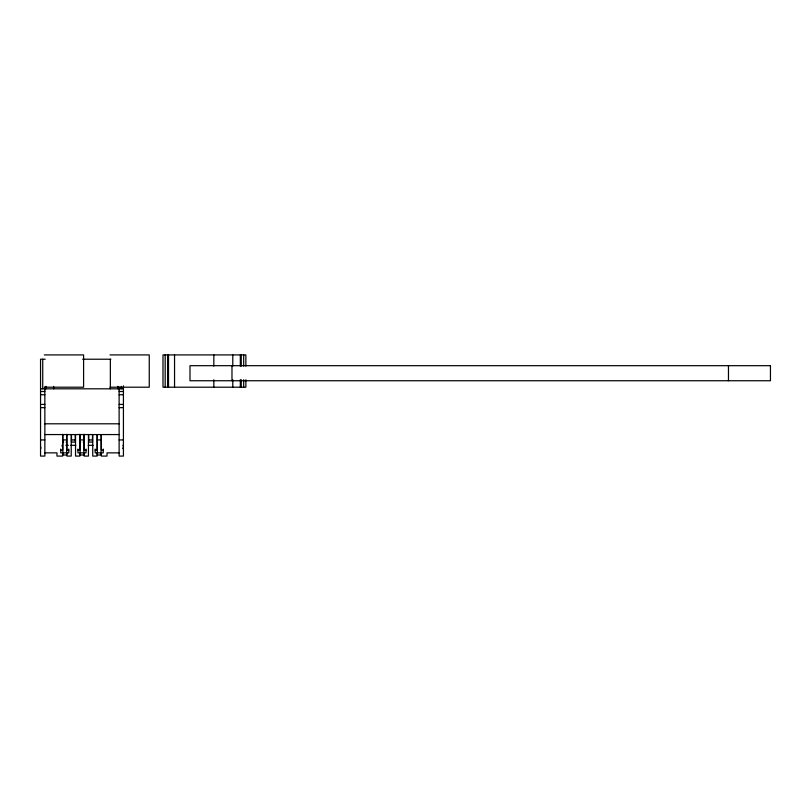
<?xml version="1.0" encoding="UTF-8"?>
<svg xmlns="http://www.w3.org/2000/svg" width="811" height="811" viewBox="0 0 811 811"><rect width="100%" height="100%" fill="white"/><g stroke="black" fill="none" stroke-linecap="round" stroke-linejoin="round"><path stroke-width="1.22" d="M44.858 389.675L45.72 388.814L118.264 388.814L119.116 389.675M44.311 354.914L83.594 354.914L83.594 387.202L44.311 387.202M109.972 354.914L149.254 354.914L149.254 387.202L109.972 387.202M45.203 359.222L40.55 359.222L40.55 456.086L44.858 456.086L44.858 388.814L40.55 388.814M82.621 359.222L110.874 359.222M123.424 388.814L119.116 388.814L119.116 456.086L123.424 456.086L123.424 385.813M40.55 391.51L44.858 391.51M119.116 391.51L123.424 391.51M40.55 394.734L44.858 394.734M119.116 394.734L123.424 394.734M40.55 404.425L44.858 404.425M119.116 404.425L123.424 404.425M40.55 407.649L44.858 407.649M119.116 407.649L123.424 407.649M44.858 423.798L119.116 423.798M44.858 434.564L119.116 434.564M40.55 439.937L44.858 439.937M62.883 439.917L66.654 439.917M71.49 439.937L75.261 439.937M80.107 439.917L83.868 439.917M88.713 439.937L92.484 439.937M97.33 439.917L101.091 439.917M119.116 439.937L123.424 439.937M62.893 442.076L63.603 442.076M66.056 442.076L66.644 442.076M80.117 442.076L80.694 442.076M83.158 442.076L83.868 442.076M65.843 445.32L68.327 445.32M70.81 445.32L75.778 445.32M88.196 445.32L93.164 445.32M122.856 445.32L123.424 445.32M60.734 450.166L62.619 450.166L62.619 434.311M68.803 450.166L66.918 450.166L66.918 434.311M77.947 450.166L79.833 450.166L79.833 434.311M86.027 450.166L84.141 450.166L84.141 434.311M95.171 450.166L97.056 450.166L97.056 434.564M103.24 450.166L101.365 450.166L101.365 434.564M44.858 452.862L56.963 452.862L56.963 456.086L62.619 456.086L62.619 452.862L60.734 452.862L60.734 449.091M62.883 452.862L66.654 452.862M80.107 452.862L83.868 452.862M97.33 452.862L101.091 452.862M119.116 452.862L107.011 452.862L107.011 456.086L101.365 456.086L101.365 452.862L103.24 452.862L103.24 449.091M728.471 365.68L728.471 380.744M245.865 366.096L245.865 354.914L162.991 354.914L162.991 387.202L245.865 387.202L245.865 379.751M243.685 354.914L243.685 366.096M243.685 379.751L243.685 387.202M241.252 354.914L241.252 366.096M241.252 379.751L241.252 387.202M240.32 354.914L240.32 366.096M240.32 379.751L240.32 387.202M232.787 354.914L232.787 366.096M232.787 379.751L232.787 387.202M231.976 365.68L231.976 380.744M213.83 354.914L213.83 366.096M213.83 379.751L213.83 387.202M174.547 354.914L174.547 387.202M168.526 354.914L168.526 387.202M167.593 354.914L167.593 387.202M165.17 354.914L165.17 387.202M121.244 386.35L121.244 388.814M118.822 386.857L118.822 389.371M117.879 386.35L117.879 388.814M110.347 359.222L110.347 388.814M101.091 434.564L101.091 455.012L97.33 455.012L97.33 434.564M95.171 449.091L95.171 452.862L97.056 452.862L97.056 456.086L92.748 456.086L92.748 434.564M92.484 434.564L92.484 442.096L88.713 442.096L88.713 434.564M88.45 434.564L88.45 456.086L84.141 456.086L84.141 452.862L86.027 452.862L86.027 449.091M83.868 434.564L83.868 455.012L80.107 455.012L80.107 434.564M77.947 449.091L77.947 452.862L79.833 452.862L79.833 456.086L75.535 456.086L75.535 434.564M75.261 434.564L75.261 442.096L71.49 442.096L71.49 434.564M71.226 434.564L71.226 456.086L66.918 456.086L66.918 452.862L68.803 452.862L68.803 449.091M66.654 434.564L66.654 455.012L62.883 455.012L62.883 434.564M62.072 445.32L62.072 446.182M53.627 386.35L53.627 388.814M46.095 386.35L46.095 388.814M45.163 386.857L45.163 389.371M42.73 359.222L42.73 388.814M40.996 448.199A4.308 4.308 0 0 1 40.55 446.293M123.424 446.293A4.308 4.308 0 0 1 122.796 448.544M770.45 365.68L189.997 365.68L189.997 380.744L770.45 380.744L770.45 365.68"/></g></svg>
